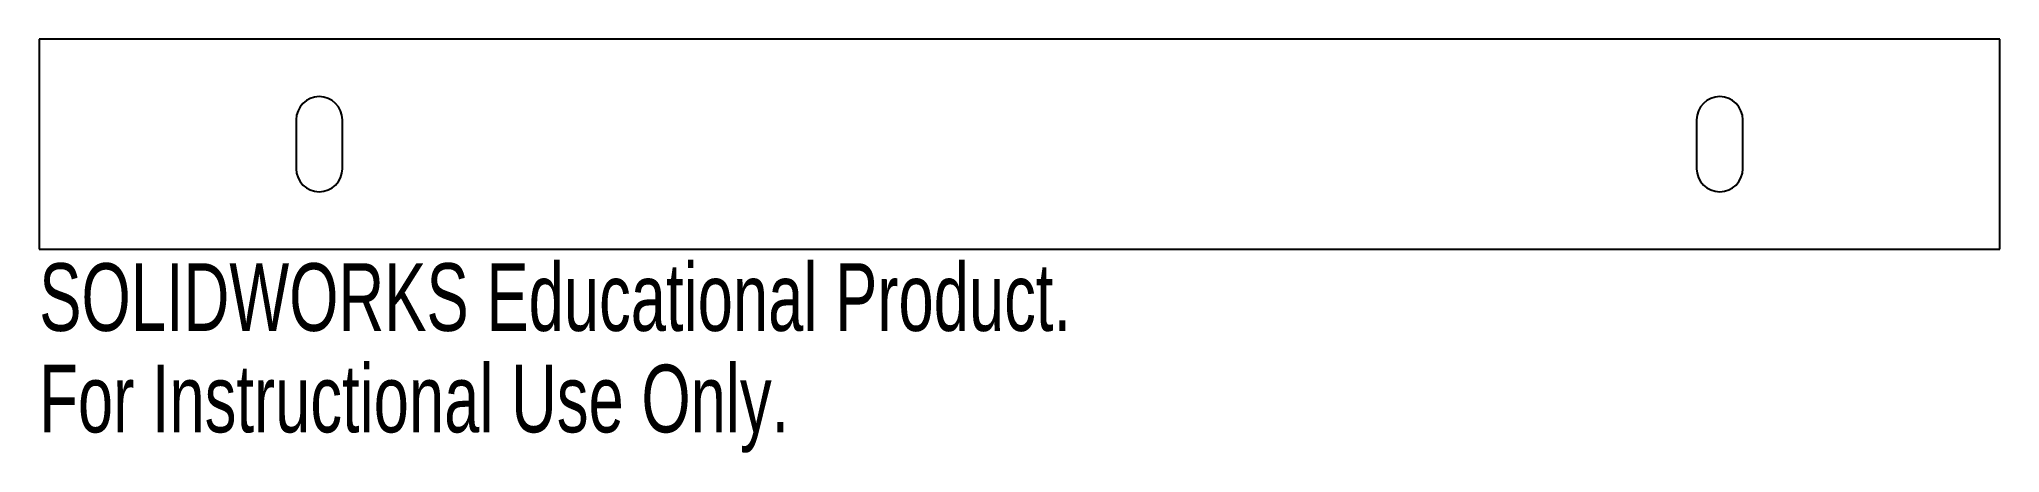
# Model space of a CAD drawing. Header units: millimetres. Extents: x 0 to 140, y 88 to 118.
import ezdxf

# ---------------------------------------------------------------- set-up
doc = ezdxf.new("R2010")
doc.units = ezdxf.units.MM
doc.styles.add('SLDTEXTSTYLE0', font='TXT', dxfattribs={"width": 0.7})

msp = doc.modelspace()

# ---------------------------------------------------------------- linework, layer by layer
at = {"color": 7, "linetype": 'Continuous', "lineweight": 25}
for p, q in [((0, 117.5), (0, 102.5)), ((140, 117.5), (0, 117.5)), ((140, 102.5), (140, 117.5)), ((18.35, 111.75), (18.35, 108.25)), ((21.65, 108.25), (21.65, 111.75)), ((118.35, 111.75), (118.35, 108.25)), ((121.65, 108.25), (121.65, 111.75)), ((0, 102.5), (140, 102.5))]:
    msp.add_line(p, q, dxfattribs=at)
for centre, start, end in [((20, 111.75), 0, 180), ((120, 111.75), 0, 180), ((20, 108.25), 180, 0), ((120, 108.25), 180, 0)]:
    msp.add_arc(centre, 1.65, start, end, dxfattribs=at)

# ---------------------------------------------------------------- texts
at = {"color": 7, "linetype": 'Continuous', "char_height": 4.8336, "attachment_point": 1, "style": 'SLDTEXTSTYLE0'}
for s, insert in [('SOLIDWORKS Educational Product.', (0, 101.49)), ('For Instructional Use Only.', (0, 94.24))]:
    msp.add_mtext(s, dxfattribs=dict(at, insert=insert))

doc.saveas('drawing.dxf')
